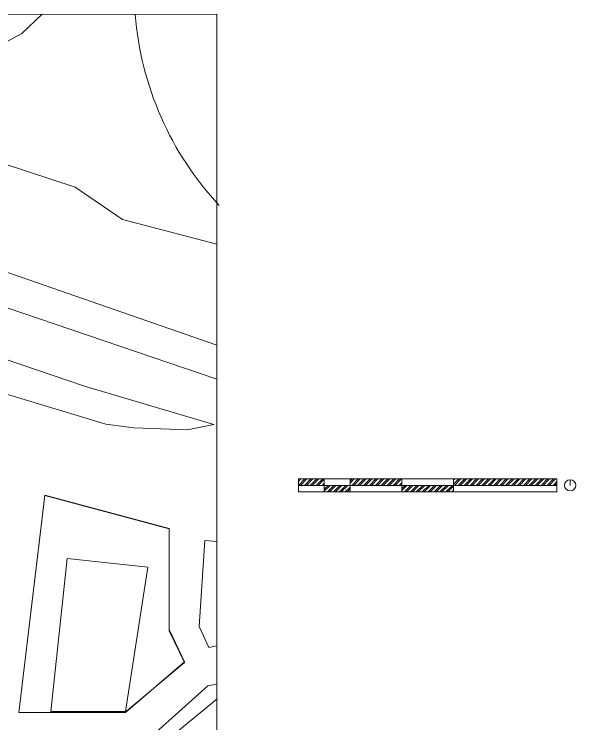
# Model space of a CAD drawing. Header units: metres. Extents: x -48 to 2360, y -1392 to 453.
# Drawn here: x 500.1 to 608.7, y -1297.9 to -1160.6 of the extents above; entities that cross this region are included whole.
import ezdxf

# ---------------------------------------------------------------- set-up
doc = ezdxf.new("R2010")
doc.units = ezdxf.units.M
for name, color, linetype, lineweight in [('estructuras', 255, 'Continuous', 20), ('TODO', 210, 'Continuous', 5), ('trazo', 7, 'Continuous', 18)]:
    doc.layers.add(name, color=color, linetype=linetype, lineweight=lineweight)

msp = doc.modelspace()

# ---------------------------------------------------------------- hatches: boundary and pattern name
at = {"layer": 'trazo', "ltscale": 7, "transparency": 33554559}
h = msp.add_hatch(dxfattribs=at)
h.set_pattern_fill('ANSI32', color=256, scale=0.085)
h.set_pattern_definition([(45, (-332.4437, -1371.0094), (-0.5724913, 0.5724913), []), (45, (-332.0621, -1371.0094), (-0.5724913, 0.5724913), [])])
h.paths.add_polyline_path([(560.08, -1251.75), (560.08, -1250.5), (555.08, -1250.5), (555.08, -1251.75)])
h.paths.add_polyline_path([(565.08, -1253), (565.08, -1251.75), (560.08, -1251.75), (560.08, -1253)])
h.paths.add_polyline_path([(575.08, -1251.75), (575.08, -1250.5), (565.08, -1250.5), (565.08, -1251.75)])
h.paths.add_polyline_path([(585.08, -1253), (585.08, -1251.75), (575.08, -1251.75), (575.08, -1253)])
h.paths.add_polyline_path([(585.08, -1250.5), (585.08, -1251.75), (605.08, -1251.75), (605.08, -1250.5)])

# ---------------------------------------------------------------- linework, layer by layer
at = {"layer": 'estructuras', "ltscale": 7, "transparency": 33554559}
for points in [[(605.08, -1253), (605.08, -1250.5), (555.08, -1250.5), (555.08, -1253), (605.08, -1253)], [(560.08, -1253), (560.08, -1250.5)], [(565.08, -1250.5), (565.08, -1253)], [(575.08, -1253), (575.08, -1250.5)], [(585.08, -1250.5), (585.08, -1253)], [(555.08, -1251.75), (605.08, -1251.75)]]:
    msp.add_lwpolyline(points, dxfattribs=at)
at = {"layer": 'TODO', "transparency": 33554559}
msp.add_lwpolyline([(539.32, -1390.59), (539.32, -1160.59), (218.99, -1161.04), (219.12, -1251.56), (219.32, -1391.6)], close=True, dxfattribs=at)
at = {"layer": 'TODO', "transparency": 33554687, "flags": 128}
for points in [[(267.74, -1160.97), (393.58, -1200.7), (424.96, -1211.84), (517.84, -1239.94), (523.23, -1240.64), (533.56, -1241.04), (538.72, -1239.95), (513.71, -1232.55), (396.15, -1192.59), (303.97, -1160.92)], [(539.32, -1231.2), (332.69, -1160.88)], [(355.75, -1160.84), (539.32, -1224.62)], [(539.32, -1282.83), (537.74, -1283.14), (535.87, -1279.07), (537.01, -1262.42), (539.32, -1262.6)], [(507.23, -1295.54), (510.37, -1265.92)], [(510.37, -1265.92), (525.97, -1267.58)], [(525.97, -1267.58), (521.67, -1295.52)], [(539.32, -1321.11), (500.19, -1306.45), (500.98, -1299.67), (524.41, -1302.37), (537.55, -1290.56), (539.32, -1290.25)], [(527.06, -1303.2), (539.4, -1293.05)], [(521.67, -1295.52), (507.23, -1295.54)]]:
    msp.add_lwpolyline(points, dxfattribs=at)
msp.add_lwpolyline([(539.78, -1197.62, -0.168421), (523.51, -1160.63), (505.51, -1160.58), (501.61, -1164.3), (476.88, -1177.68), (470.27, -1180.4), (511.94, -1194.04), (521.09, -1200.31), (539.32, -1205.09)], format="xyb", dxfattribs=at)
msp.add_lwpolyline([(506.04, -1253.64), (530.07, -1260.09), (530.1, -1279.64), (533.07, -1285.89), (521.66, -1295.7), (501, -1295.73)], close=True, dxfattribs=at)
at = {"layer": 'trazo', "ltscale": 7, "transparency": 33554559}
for points in [[(607.65, -1250.66), (607.65, -1251.75)], [(501, -1295.73), (521.49, -1295.72), (533.03, -1286.03), (530.08, -1279.88), (530.07, -1260.15), (506.03, -1253.72), (501, -1295.73)]]:
    msp.add_lwpolyline(points, dxfattribs=at)
msp.add_circle((607.65, -1251.75), 1.09, dxfattribs=at)

doc.saveas('drawing.dxf')
